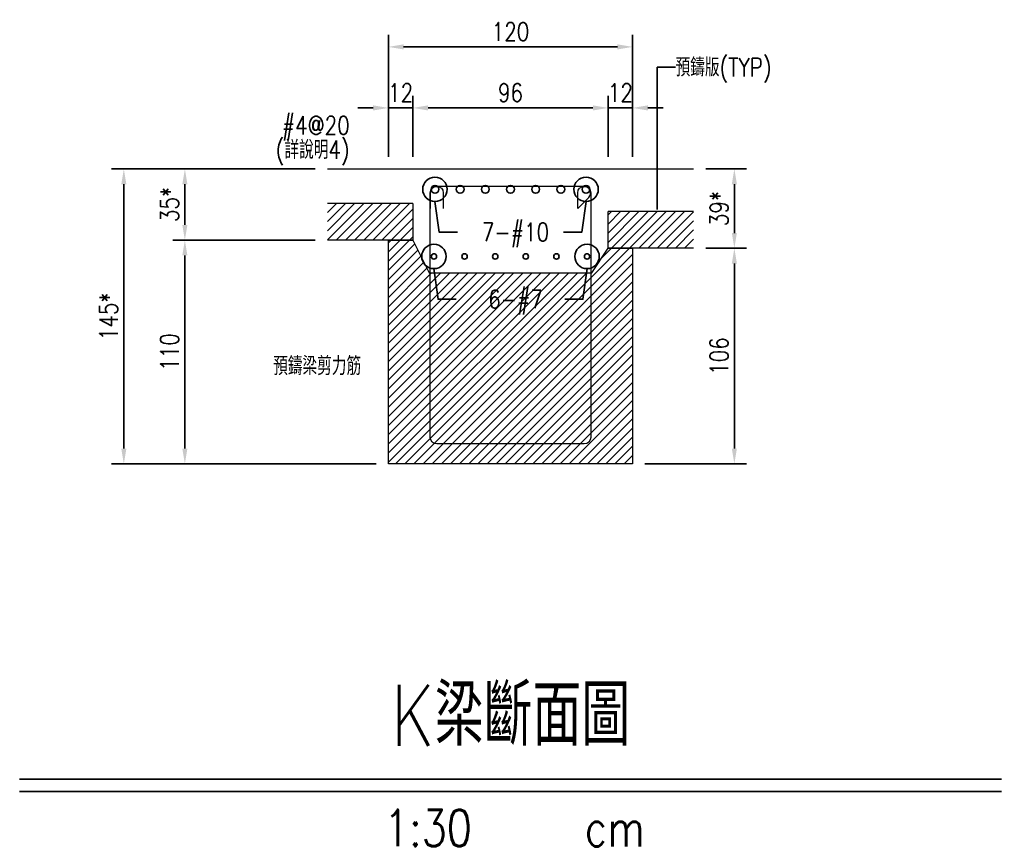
# Model space of a CAD drawing. Extents: x -4754 to 4976, y -19960 to 3841.
# Drawn here: x 4493.4 to 4975.8, y -10542.8 to -10136.4 of the extents above; entities that cross this region are included whole.
import ezdxf
from ezdxf.enums import TextEntityAlignment as Align

# ---------------------------------------------------------------- set-up
doc = ezdxf.new("R2010")
doc.units = 0
doc.header["$LTSCALE"] = 3
doc.layers.get('0').update_dxf_attribs({"linetype": 'CONTINUOUS'})
doc.layers.add('HB_0', color=7, linetype='CONTINUOUS', transparency=0.5)
doc.layers.add('預鑄版_HATCH', color=253, linetype='CONTINUOUS', transparency=0.8)
for name, color, linetype in [('HB_DIM', 1, 'CONTINUOUS'), ('HB_TXT_CTEXT', 2, 'CONTINUOUS'), ('鋼筋', 3, 'CONTINUOUS'), ('預鑄梁_HATCH', 253, 'CONTINUOUS')]:
    doc.layers.add(name, color=color, linetype=linetype)
doc.styles.get("Standard").update_dxf_attribs({"font": 'ROMANS.shx', "width": 0.8, "bigfont": 'chineset.shx'})
doc.dimstyles.new('30', dxfattribs={"dimscale": 3, "dimtxt": 3, "dimasz": 2.5, "dimexe": 2, "dimexo": 2, "dimgap": 1, "dimtad": 1, "dimdsep": 46, "dimtxsty": 'Standard', "dimcen": 0, "dimclrd": 256, "dimclre": 256, "dimclrt": 2, "dimadec": 0, "dimazin": 0, "dimtfac": 1, "dimtix": 1, "dimtmove": 2, "dimatfit": 3, "dimfxl": 1, "dimtolj": 1, "dimtzin": 0, "dimarcsym": 0})

# ---------------------------------------------------------------- blocks, each defined once
blk = doc.blocks.new('title_beam')
at = {"color": 3, "linetype": 'Continuous'}
blk.add_line((-241.2, 0), (241.2, 0), dxfattribs=at)
at = {"color": 1, "linetype": 'Continuous'}
blk.add_line((-241.2, -6), (241.2, -6), dxfattribs=at)
at = {"color": 3, "linetype": 'Continuous', "width": 0.8}
blk.add_attdef('TITLE', text='', height=30, dxfattribs=at).set_placement((0, 33), align=Align.MIDDLE)
at = {"linetype": 'Continuous', "width": 0.8}
blk.add_attdef('SCALE', text='', height=18, dxfattribs=at).set_placement((-40.57, -24), align=Align.MIDDLE)
blk.add_attdef('CM', (36.47, -33.03), '', height=18, dxfattribs=at)
blk = doc.blocks.new('C')
at = {"color": 3, "linetype": 'Continuous'}
blk.add_circle((0, 0), 1.2, dxfattribs=at)
blk = doc.blocks.new('*D198')
at = {"layer": 'HB_DIM', "linetype": 'Continuous', "lineweight": -2}
for p, q in [((4638.57, -10209.8), (4538.57, -10209.8)), ((4544.57, -10347.3), (4544.57, -10217.3)), ((4668.57, -10354.8), (4538.57, -10354.8))]:
    blk.add_line(p, q, dxfattribs=at)
at = {"layer": 'HB_DIM'}
for points in [[(4545.82, -10217.3), (4543.32, -10217.3), (4544.57, -10209.8)], [(4543.32, -10347.3), (4545.82, -10347.3), (4544.57, -10354.8)]]:
    blk.add_solid(points, dxfattribs=at)
at = {"layer": 'HB_DIM', "color": 2, "linetype": 'Continuous', "insert": (4537.07, -10282.3), "char_height": 9, "attachment_point": 5, "rotation": 90}
blk.add_mtext('\\A1;145*', dxfattribs=at)
blk = doc.blocks.new('*D199')
at = {"layer": 'HB_DIM', "linetype": 'Continuous', "lineweight": -2}
for p, q in [((4638.57, -10244.8), (4568.57, -10244.8)), ((4574.57, -10347.3), (4574.57, -10252.3)), ((4668.57, -10354.8), (4568.57, -10354.8))]:
    blk.add_line(p, q, dxfattribs=at)
at = {"layer": 'HB_DIM'}
for points in [[(4575.82, -10252.3), (4573.32, -10252.3), (4574.57, -10244.8)], [(4573.32, -10347.3), (4575.82, -10347.3), (4574.57, -10354.8)]]:
    blk.add_solid(points, dxfattribs=at)
at = {"layer": 'HB_DIM', "color": 2, "linetype": 'Continuous', "insert": (4567.07, -10299.8), "char_height": 9, "attachment_point": 5, "rotation": 90}
blk.add_mtext('\\A1;110', dxfattribs=at)
blk = doc.blocks.new('*D200')
at = {"layer": 'HB_DIM', "linetype": 'Continuous', "lineweight": -2}
for p, q in [((4638.57, -10209.8), (4568.57, -10209.8)), ((4574.57, -10237.3), (4574.57, -10217.3)), ((4638.57, -10244.8), (4568.57, -10244.8))]:
    blk.add_line(p, q, dxfattribs=at)
at = {"layer": 'HB_DIM'}
for points in [[(4575.82, -10217.3), (4573.32, -10217.3), (4574.57, -10209.8)], [(4573.32, -10237.3), (4575.82, -10237.3), (4574.57, -10244.8)]]:
    blk.add_solid(points, dxfattribs=at)
at = {"layer": 'HB_DIM', "color": 2, "linetype": 'Continuous', "insert": (4567.07, -10227.3), "char_height": 9, "attachment_point": 5, "rotation": 90}
blk.add_mtext('\\A1;35*', dxfattribs=at)
blk = doc.blocks.new('*D201')
at = {"layer": 'HB_DIM', "linetype": 'Continuous', "lineweight": -2}
for p, q in [((4830.57, -10248.8), (4850.57, -10248.8)), ((4844.57, -10347.3), (4844.57, -10256.3)), ((4800.57, -10354.8), (4850.57, -10354.8))]:
    blk.add_line(p, q, dxfattribs=at)
at = {"layer": 'HB_DIM'}
for points in [[(4845.82, -10256.3), (4843.32, -10256.3), (4844.57, -10248.8)], [(4843.32, -10347.3), (4845.82, -10347.3), (4844.57, -10354.8)]]:
    blk.add_solid(points, dxfattribs=at)
at = {"layer": 'HB_DIM', "color": 2, "linetype": 'Continuous', "insert": (4837.07, -10301.8), "char_height": 9, "attachment_point": 5, "rotation": 90}
blk.add_mtext('\\A1;106', dxfattribs=at)
blk = doc.blocks.new('*D202')
at = {"layer": 'HB_DIM', "linetype": 'Continuous', "lineweight": -2}
for p, q in [((4830.57, -10209.8), (4850.57, -10209.8)), ((4844.57, -10241.3), (4844.57, -10217.3)), ((4830.57, -10248.8), (4850.57, -10248.8))]:
    blk.add_line(p, q, dxfattribs=at)
at = {"layer": 'HB_DIM'}
for points in [[(4845.82, -10217.3), (4843.32, -10217.3), (4844.57, -10209.8)], [(4843.32, -10241.3), (4845.82, -10241.3), (4844.57, -10248.8)]]:
    blk.add_solid(points, dxfattribs=at)
at = {"layer": 'HB_DIM', "color": 2, "linetype": 'Continuous', "insert": (4837.07, -10229.3), "char_height": 9, "attachment_point": 5, "rotation": 90}
blk.add_mtext('\\A1;39*', dxfattribs=at)
blk = doc.blocks.new('*D203')
at = {"layer": 'HB_DIM', "linetype": 'Continuous', "lineweight": -2}
for p, q in [((4674.57, -10203.8), (4674.57, -10143.8)), ((4794.57, -10203.8), (4794.57, -10143.8)), ((4682.07, -10149.8), (4787.07, -10149.8))]:
    blk.add_line(p, q, dxfattribs=at)
at = {"layer": 'HB_DIM'}
for points in [[(4682.07, -10148.55), (4682.07, -10151.05), (4674.57, -10149.8)], [(4787.07, -10151.05), (4787.07, -10148.55), (4794.57, -10149.8)]]:
    blk.add_solid(points, dxfattribs=at)
at = {"layer": 'HB_DIM', "color": 2, "linetype": 'Continuous', "insert": (4734.57, -10142.3), "char_height": 9, "attachment_point": 5, "rotation": 0}
blk.add_mtext('\\A1;120', dxfattribs=at)
blk = doc.blocks.new('*D204')
at = {"layer": 'HB_DIM', "linetype": 'Continuous', "lineweight": -2}
for p, q in [((4674.57, -10203.8), (4674.57, -10173.8)), ((4686.57, -10203.8), (4686.57, -10173.8)), ((4667.07, -10179.8), (4659.57, -10179.8)), ((4674.57, -10179.8), (4686.57, -10179.8)), ((4694.07, -10179.8), (4701.57, -10179.8))]:
    blk.add_line(p, q, dxfattribs=at)
at = {"layer": 'HB_DIM'}
for points in [[(4667.07, -10181.05), (4667.07, -10178.55), (4674.57, -10179.8)], [(4694.07, -10178.55), (4694.07, -10181.05), (4686.57, -10179.8)]]:
    blk.add_solid(points, dxfattribs=at)
at = {"layer": 'HB_DIM', "color": 2, "linetype": 'Continuous', "insert": (4680.57, -10172.3), "char_height": 9, "attachment_point": 5, "rotation": 0}
blk.add_mtext('\\A1;12', dxfattribs=at)
blk = doc.blocks.new('*D205')
at = {"layer": 'HB_DIM', "linetype": 'Continuous', "lineweight": -2}
for p, q in [((4686.57, -10203.8), (4686.57, -10173.8)), ((4782.57, -10203.8), (4782.57, -10173.8)), ((4694.07, -10179.8), (4775.07, -10179.8))]:
    blk.add_line(p, q, dxfattribs=at)
at = {"layer": 'HB_DIM'}
for points in [[(4694.07, -10178.55), (4694.07, -10181.05), (4686.57, -10179.8)], [(4775.07, -10181.05), (4775.07, -10178.55), (4782.57, -10179.8)]]:
    blk.add_solid(points, dxfattribs=at)
at = {"layer": 'HB_DIM', "color": 2, "linetype": 'Continuous', "insert": (4734.57, -10172.3), "char_height": 9, "attachment_point": 5, "rotation": 0}
blk.add_mtext('\\A1;96', dxfattribs=at)
blk = doc.blocks.new('*D206')
at = {"layer": 'HB_DIM', "linetype": 'Continuous', "lineweight": -2}
for p, q in [((4782.57, -10203.8), (4782.57, -10173.8)), ((4794.57, -10203.8), (4794.57, -10173.8)), ((4775.07, -10179.8), (4767.57, -10179.8)), ((4782.57, -10179.8), (4794.57, -10179.8)), ((4802.07, -10179.8), (4809.57, -10179.8))]:
    blk.add_line(p, q, dxfattribs=at)
at = {"layer": 'HB_DIM'}
for points in [[(4775.07, -10181.05), (4775.07, -10178.55), (4782.57, -10179.8)], [(4802.07, -10178.55), (4802.07, -10181.05), (4794.57, -10179.8)]]:
    blk.add_solid(points, dxfattribs=at)
at = {"layer": 'HB_DIM', "color": 2, "linetype": 'Continuous', "insert": (4788.57, -10172.3), "char_height": 9, "attachment_point": 5, "rotation": 0}
blk.add_mtext('\\A1;12', dxfattribs=at)
blk = doc.blocks.new('C_Red')
at = {"color": 1, "linetype": 'Continuous'}
blk.add_circle((0, 0), 1.2, dxfattribs=at)

msp = doc.modelspace()

# ---------------------------------------------------------------- hatches: boundary and pattern name
at = {"layer": '預鑄梁_HATCH', "linetype": 'Continuous'}
h = msp.add_hatch(dxfattribs=at)
h.set_pattern_fill('ANSI31', color=256, style=0)
h.paths.add_polyline_path([(4674.573, -10354.802), (4674.573, -10244.802), (4686.573, -10244.802), (4694.573, -10260.802), (4774.573, -10260.802), (4782.573, -10248.802), (4794.573, -10248.802), (4794.573, -10354.802)], flags=17)
at = {"layer": '預鑄版_HATCH', "linetype": 'Continuous'}
h = msp.add_hatch(dxfattribs=at)
h.set_pattern_fill('ANSI31', color=256, style=0)
h.paths.add_polyline_path([(4644.573, -10244.802), (4686.573, -10244.802), (4686.573, -10226.802), (4644.573, -10226.802)], flags=17)
h = msp.add_hatch(dxfattribs=at)
h.set_pattern_fill('ANSI31', color=256, style=0)
h.paths.add_polyline_path([(4782.573, -10248.802), (4824.573, -10248.802), (4824.573, -10230.802), (4782.573, -10230.802)], flags=17)

# ---------------------------------------------------------------- linework, layer by layer
at = {"layer": 'HB_0', "lineweight": 5}
for p, q in [((4644.573, -10209.802, -89.5), (4824.573, -10209.802, -89.5)), ((4686.573, -10226.802), (4644.573, -10226.802)), ((4686.573, -10226.802), (4686.573, -10244.802)), ((4824.573, -10230.802), (4782.573, -10230.802)), ((4782.573, -10248.802), (4782.573, -10230.802)), ((4686.573, -10244.802), (4644.573, -10244.802)), ((4824.573, -10248.802), (4782.573, -10248.802))]:
    msp.add_line(p, q, dxfattribs=at)
msp.add_lwpolyline([(4674.573, -10354.802), (4674.573, -10244.802), (4686.573, -10244.802), (4694.573, -10260.802), (4774.573, -10260.802), (4782.573, -10248.802), (4794.573, -10248.802), (4794.573, -10354.802), (4674.573, -10354.802)], dxfattribs=at)
at = {"layer": 'HB_DIM', "color": 1, "linetype": 'Continuous'}
for points in [[(4806.693, -10229.82), (4806.693, -10159.82), (4815.693, -10159.82)], [(4697.453, -10225.82), (4699.453, -10240.82), (4708.453, -10240.82)], [(4771.693, -10225.82), (4769.693, -10240.82), (4760.693, -10240.82)], [(4696.953, -10258.825), (4698.953, -10273.825), (4707.953, -10273.825)], [(4772.193, -10258.825), (4770.193, -10273.825), (4761.193, -10273.825)]]:
    msp.add_lwpolyline(points, dxfattribs=at)
for points in [[(4734.573, -10218.372, 0, 1.25, 0), (4727.573, -10215.372, 0, 0, 0), (4664.573, -10188.372, 0, 0, 0), (4655.573, -10188.372, 0, 0, 0)], [(4695.168, -10281.674, 0, 1.25, 0), (4690.168, -10286.674, 0, 0, 0), (4670.168, -10306.674, 0, 0, 0), (4661.168, -10306.674, 0, 0, 0)]]:
    msp.add_lwpolyline(points, format="xyseb", dxfattribs=at)
at = {"layer": '鋼筋', "lineweight": 5}
for p, q in [((4695.168, -10221.547, -78.23), (4695.168, -10229.167, -78.23)), ((4695.168, -10341.802, -79.5), (4695.168, -10221.547, -79.5)), ((4770.803, -10218.372, -78.23), (4698.343, -10218.372, -78.23)), ((4701.518, -10221.547, -79.5), (4701.518, -10229.167, -79.5)), ((4767.628, -10229.167, -79.5), (4767.628, -10221.547, -79.5)), ((4773.978, -10221.547, -79.5), (4773.978, -10341.802, -79.5)), ((4767.66, -10229.18, -78.23), (4773.048, -10223.792, -78.23)), ((4770.803, -10344.977, -79.5), (4698.343, -10344.977, -79.5))]:
    msp.add_line(p, q, dxfattribs=at)
for centre, start, end in [((4698.343, -10221.547, -78.23), 90, 180), ((4770.803, -10221.547, -78.23), 315, 90)]:
    msp.add_arc(centre, 3.175, start, end, dxfattribs=at)
at = {"layer": '鋼筋', "lineweight": 5, "extrusion": (0, 0, -1)}
for centre, start, end in [((-4698.343, -10221.547, 79.5), 0, 180), ((-4770.803, -10221.547, 79.5), 0, 180), ((-4698.343, -10341.802, 79.5), 270, 0), ((-4770.803, -10341.802, 79.5), 180, 270)]:
    msp.add_arc(centre, 3.175, start, end, dxfattribs=at)

# ---------------------------------------------------------------- block references
at = {"layer": 'HB_DIM', "linetype": 'Continuous', "xscale": 5, "yscale": 5, "zscale": 5}
for p in [(4697.453, -10219.82, -69.019), (4771.693, -10219.82, -69.019), (4696.953, -10252.825, -63.003), (4772.193, -10252.825, -63.003)]:
    msp.add_blockref('C_Red', p, dxfattribs=at)
at = {"layer": 'HB_TXT_CTEXT', "linetype": 'Continuous'}
msp.add_blockref('title_beam', (4734.573, -10509.802, -89.5), dxfattribs=at).add_auto_attribs({'TITLE': 'K梁斷面圖', 'SCALE': '1:30', 'CM': 'cm'})
at = {"layer": '鋼筋', "linetype": 'Continuous'}
for p, xscale, yscale, zscale in [((4697.453, -10219.82, -69.019), 1.61, 1.61, 1.61), ((4709.827, -10219.82, -69.019), 1.61, 1.61, 1.61), ((4722.2, -10219.82, -69.019), 1.61, 1.61, 1.61), ((4734.573, -10219.82, -69.019), 1.61, 1.61, 1.61), ((4746.947, -10219.82, -69.019), 1.61, 1.61, 1.61), ((4759.32, -10219.82, -69.019), 1.61, 1.61, 1.61), ((4771.693, -10219.82, -69.019), 1.61, 1.61, 1.61), ((4696.953, -10252.825, -63.003), 1.11, 1.11, 1.11), ((4712.001, -10252.825, -63.003), 1.11, 1.11, 1.11), ((4727.049, -10252.825, -63.003), 1.11, 1.11, 1.11), ((4742.097, -10252.825, -63.003), 1.11, 1.11, 1.11), ((4757.145, -10252.825, -63.003), 1.11, 1.11, 1.11), ((4772.193, -10252.825, -63.003), 1.11, 1.11, 1.11)]:
    msp.add_blockref('C', p, dxfattribs=dict(at, xscale=xscale, yscale=yscale, zscale=zscale))

# ---------------------------------------------------------------- texts
at = {"layer": 'HB_TXT_CTEXT', "linetype": 'Continuous', "width": 0.8}
msp.add_text('預鑄版(TYP)', height=9, dxfattribs=at).set_placement((4815.693, -10159.82, -69.019), align=Align.MIDDLE_LEFT)
for s, p in [('#4@20', (4655.573, -10188.372, -78.23)), ('(詳說明4)', (4655.573, -10200.372, -78.23)), ('預鑄梁剪力筋', (4661.168, -10306.674, -79.5))]:
    msp.add_text(s, height=9, dxfattribs=at).set_placement(p, align=Align.MIDDLE_RIGHT)
for s, p in [(' 7-#10', (4734.573, -10240.82, -69.019)), (' 6-#7', (4734.573, -10273.825, -63.003))]:
    msp.add_text(s, height=9, dxfattribs=at).set_placement(p, align=Align.MIDDLE_CENTER)

# ---------------------------------------------------------------- dimensions: what is measured, and where the dimension line sits
at = {"layer": 'HB_DIM', "linetype": 'Continuous'}
for base, p1, p2, angle, override, picture, middle in [((4794.573, -10149.802), (4674.573, -10209.802, -89.5), (4794.573, -10209.802, -89.5), 0, {"dimdec": 0, "dimpost": '<>'}, '*D203', (4734.573, -10142.302)), ((4686.573, -10179.802), (4674.573, -10209.802, -89.5), (4686.573, -10209.802, -89.5), 0, {"dimdec": 0, "dimpost": '<>'}, '*D204', (4680.573, -10172.302)), ((4782.573, -10179.802), (4686.573, -10209.802, -89.5), (4782.573, -10209.802, -89.5), 0, {"dimdec": 0, "dimpost": '<>'}, '*D205', (4734.573, -10172.302)), ((4794.573, -10179.802), (4782.573, -10209.802, -89.5), (4794.573, -10209.802, -89.5), 0, {"dimdec": 0, "dimpost": '<>'}, '*D206', (4788.573, -10172.302)), ((4574.573, -10244.802), (4674.573, -10354.802, -89.5), (4644.573, -10244.802, -89.5), 90, {"dimtad": 4, "dimdec": 0, "dimpost": '<>'}, '*D199', (4567.073, -10299.802)), ((4844.573, -10248.802), (4794.573, -10354.802, -89.5), (4824.573, -10248.802, -89.5), 90, {"dimtad": 4, "dimdec": 0, "dimpost": '<>'}, '*D201', (4837.073, -10301.802))]:
    dim = msp.add_linear_dim(base=base, p1=p1, p2=p2, angle=angle, dimstyle='30', override=override, dxfattribs=at)
    dim.commit()
    dim.dimension.update_dxf_attribs({"geometry": picture, "text_midpoint": middle})
for base, p1, p2, picture, middle in [((4544.573, -10209.802), (4674.573, -10354.802, -89.5), (4644.573, -10209.802, -89.5), '*D198', (4537.073, -10282.302)), ((4574.573, -10209.802), (4644.573, -10244.802, -89.5), (4644.573, -10209.802, -89.5), '*D200', (4567.073, -10227.302)), ((4844.573, -10209.802), (4824.573, -10248.802, -89.5), (4824.573, -10209.802, -89.5), '*D202', (4837.073, -10229.302))]:
    dim = msp.add_linear_dim(base=base, p1=p1, p2=p2, angle=90, text='<>*', dimstyle='30', override={"dimtad": 4, "dimdec": 0, "dimpost": '<>'}, dxfattribs=at)
    dim.commit()
    dim.dimension.update_dxf_attribs({"geometry": picture, "text_midpoint": middle})

doc.saveas('drawing.dxf')
